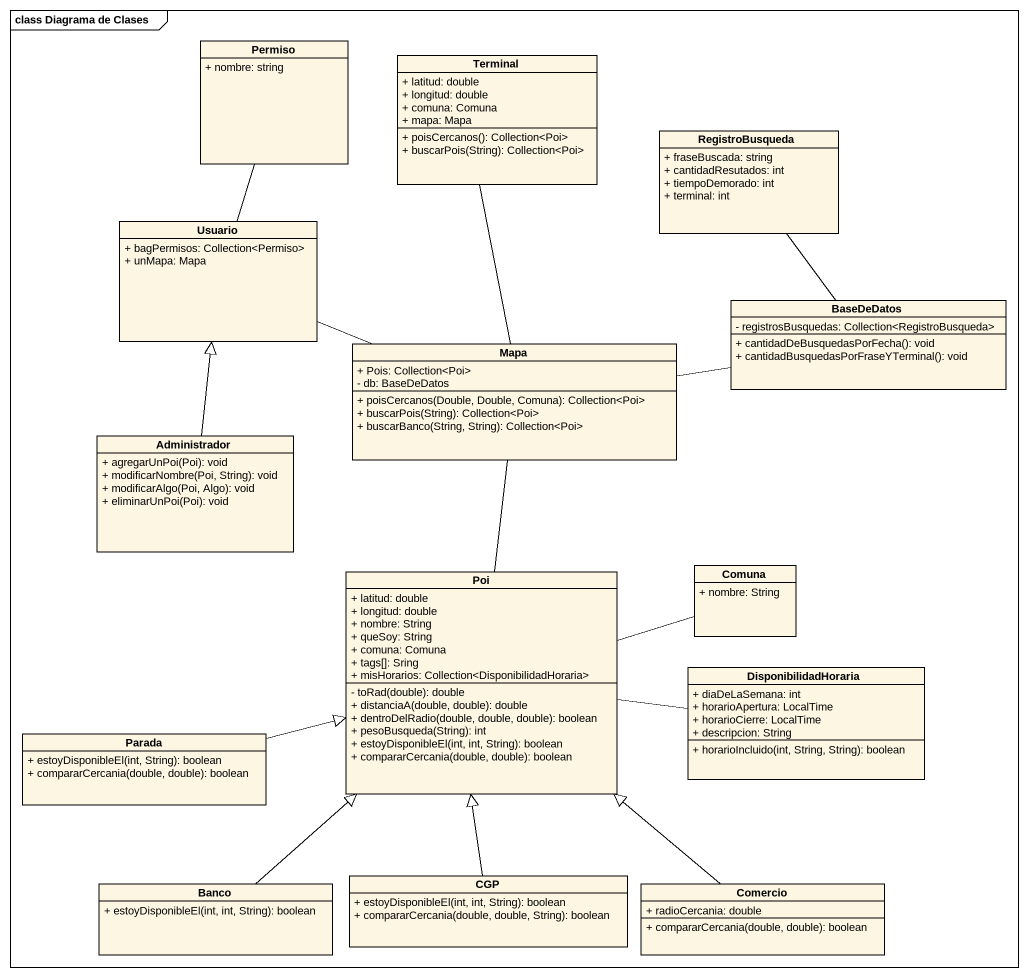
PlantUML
@startuml
mainframe class Diagrama de Clases
hide circle
hide empty members
skinparam classAttributeIconSize 0
class Permiso {
  + nombre: string
}
class Terminal {
  + latitud: double
  + longitud: double
  + comuna: Comuna
  + mapa: Mapa
  + poisCercanos(): Collection<Poi>
  + buscarPois(String): Collection<Poi>
}
class RegistroBusqueda {
  + fraseBuscada: string
  + cantidadResutados: int
  + tiempoDemorado: int
  + terminal: int
}
class Usuario {
  + bagPermisos: Collection<Permiso>
  + unMapa: Mapa
}
class BaseDeDatos {
  - registrosBusquedas: Collection<RegistroBusqueda>
  + cantidadDeBusquedasPorFecha(): void
  + cantidadBusquedasPorFraseYTerminal(): void
}
class Mapa {
  + Pois: Collection<Poi>
  - db: BaseDeDatos
  + poisCercanos(Double, Double, Comuna): Collection<Poi>
  + buscarPois(String): Collection<Poi>
  + buscarBanco(String, String): Collection<Poi>
}
class Administrador {
  + agregarUnPoi(Poi): void
  + modificarNombre(Poi, String): void
  + modificarAlgo(Poi, Algo): void
  + eliminarUnPoi(Poi): void
}
class Comuna {
  + nombre: String
}
class Poi {
  + latitud: double
  + longitud: double
  + nombre: String
  + queSoy: String
  + comuna: Comuna
  + tags[]: Sring
  + misHorarios: Collection<DisponibilidadHoraria>
  - toRad(double): double
  + distanciaA(double, double): double
  + dentroDelRadio(double, double, double): boolean
  + pesoBusqueda(String): int
  + estoyDisponibleEl(int, int, String): boolean
  + compararCercania(double, double): boolean
}
class DisponibilidadHoraria {
  + diaDeLaSemana: int
  + horarioApertura: LocalTime
  + horarioCierre: LocalTime
  + descripcion: String
  + horarioIncluido(int, String, String): boolean
}
class Parada {
  + estoyDisponibleEl(int, String): boolean
  + compararCercania(double, double): boolean
}
class Banco {
  + estoyDisponibleEl(int, int, String): boolean
}
class CGP {
  + estoyDisponibleEl(int, int, String): boolean
  + compararCercania(double, double, String): boolean
}
class Comercio {
  + radioCercania: double
  + compararCercania(double, double): boolean
}
Usuario -up- Permiso
BaseDeDatos -up- RegistroBusqueda
Mapa -up- Terminal
Mapa -left- Usuario
Mapa -right- BaseDeDatos
Administrador -up-|> Usuario
Comuna -left- Poi
Poi -up- Mapa
DisponibilidadHoraria -left- Poi
Parada -right-|> Poi
Banco -up-|> Poi
CGP -up-|> Poi
Comercio -up-|> Poi
@enduml
